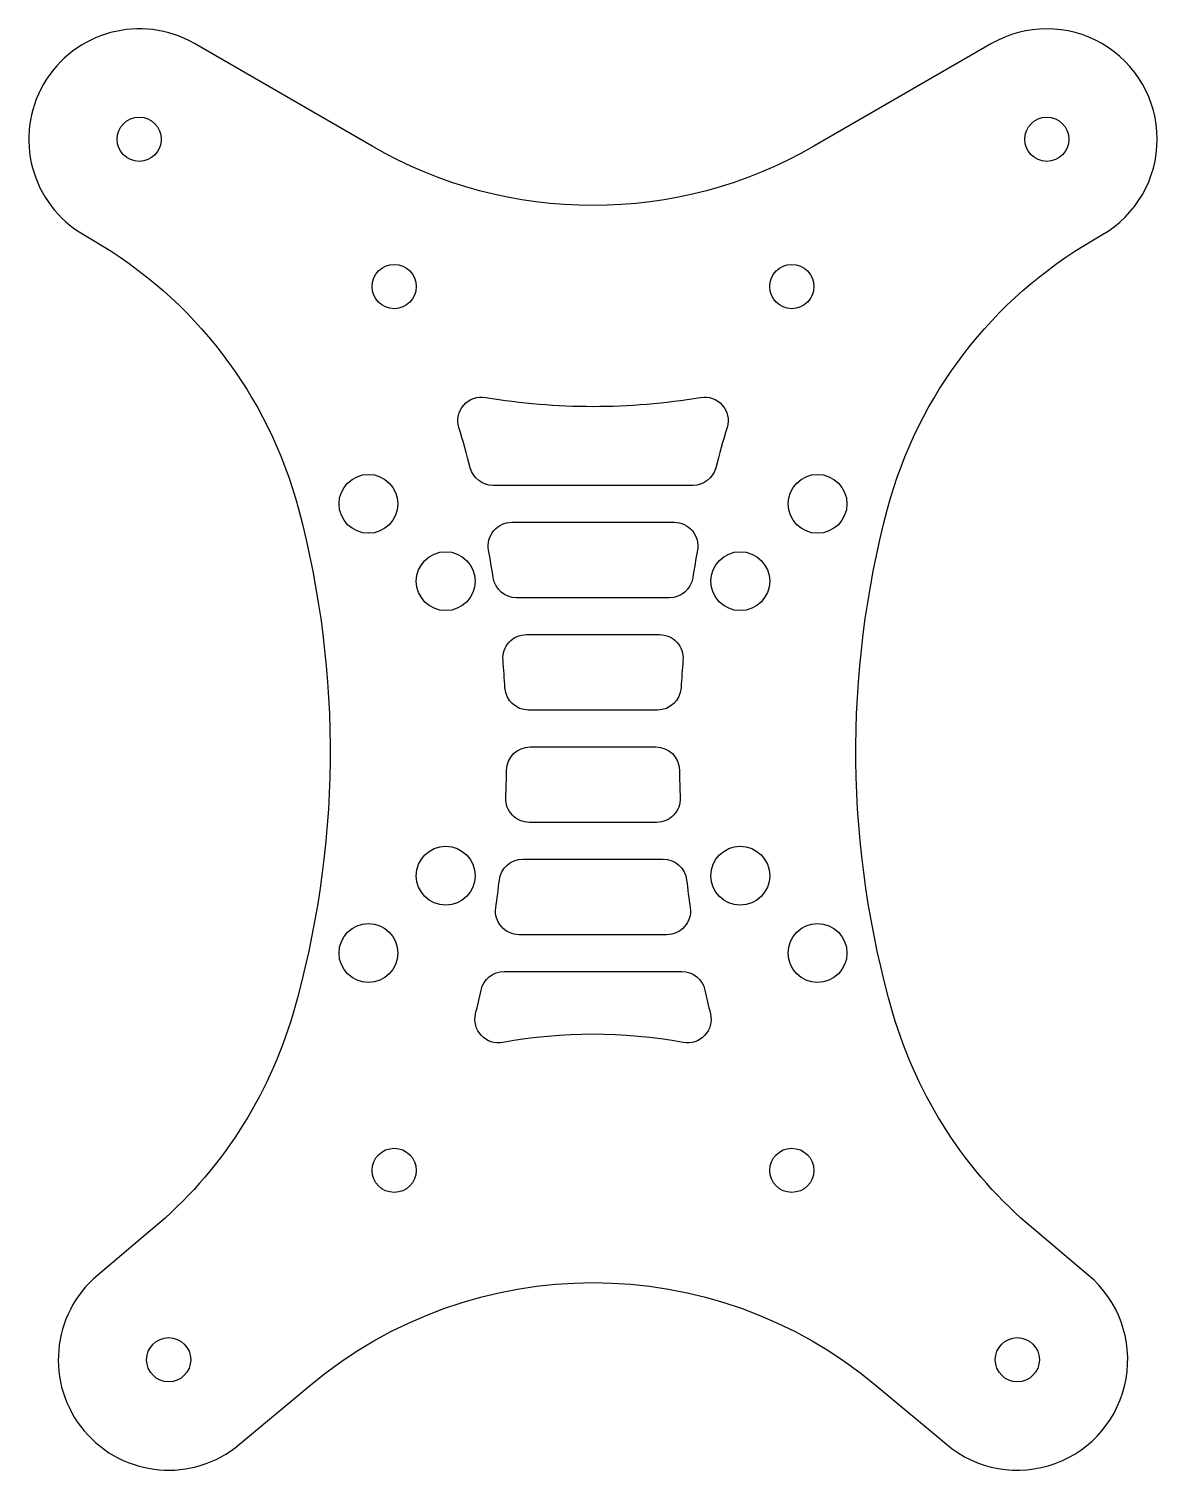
# Model space of a CAD drawing. Header units: millimetres. Extents: x -38.3 to 38.3, y -50.4 to 47.5.
import ezdxf

# ---------------------------------------------------------------- set-up
doc = ezdxf.new("R2010")
doc.units = ezdxf.units.MM

msp = doc.modelspace()

# ---------------------------------------------------------------- linework, layer by layer
for points in [[(-15, 39.526), (-27.071, 46.495, 1), (-34.571, 33.505), (-34.002, 33.177, -0.199287), (-20.013, 14.919, -0.136267), (-20.373, -19.328, -0.148909), (-29.91, -33.979), (-33.642, -37.11, 1), (-24, -48.601), (-19.284, -44.644, -0.36397), (19.284, -44.644), (24, -48.601, 1), (33.642, -37.11), (29.91, -33.979, -0.148909), (20.373, -19.328, -0.136267), (20.013, 14.919, -0.199287), (34.002, 33.177), (34.571, 33.505, 1), (27.071, 46.495), (15, 39.526, -0.267949)], [(-8.335, 17.695, 0.009385), (-9.109, 20.44, -0.556534), (-7.312, 22.481, 0.083671), (7.312, 22.481, -0.556534), (9.109, 20.44, 0.009385), (8.335, 17.695, -0.341045), (6.787, 16.5), (-6.787, 16.5, -0.341045)], [(-6.775, 10.227, 0.006291), (-7.096, 12.112, -0.468228), (-5.522, 14), (5.522, 14, -0.468228), (7.096, 12.112, 0.006291), (6.775, 10.227, -0.369319), (5.195, 8.875), (-5.195, 8.875, -0.369319)], [(-4.515, 6.375), (4.515, 6.375, -0.438345), (6.11, 4.644, 0.006217), (5.979, 2.759, -0.397669), (4.382, 1.25), (-4.382, 1.25, -0.397669), (-5.979, 2.759, 0.006217), (-6.11, 4.644, -0.438345)], [(-4.267, -1.25), (4.267, -1.25, -0.40934), (5.867, -2.823, 0.006205), (5.922, -4.709, -0.426418), (4.323, -6.375), (-4.323, -6.375, -0.426418), (-5.922, -4.709, 0.006205), (-5.867, -2.823, -0.40934)], [(-4.771, -8.875), (4.771, -8.875, -0.380866), (6.36, -10.291, 0.006253), (6.602, -12.176, -0.455898), (5.018, -14), (-5.018, -14, -0.455898), (-6.602, -12.176, 0.006253), (-6.36, -10.291, -0.380866)], [(7.603, -17.759, 0.005448), (7.974, -19.373, -0.542646), (6.13, -21.322, 0.090896), (-6.13, -21.322, -0.542646), (-7.974, -19.373, 0.005448), (-7.603, -17.759, -0.3526), (-6.04, -16.5), (6.04, -16.5, -0.3526)]]:
    msp.add_lwpolyline(points, format="xyb", close=True)
for centre, radius in [((-30.821, 40), 1.5), ((30.821, 40), 1.5), ((-13.5, 30), 1.5), ((13.5, 30), 1.5), ((-15.25, 15.25), 2), ((15.25, 15.25), 2), ((-10, 10), 2), ((10, 10), 2), ((-10, -10), 2), ((10, -10), 2), ((-15.25, -15.25), 2), ((15.25, -15.25), 2), ((-13.5, -30), 1.5), ((13.5, -30), 1.5), ((-28.821, -42.856), 1.5), ((28.821, -42.856), 1.5)]:
    msp.add_circle(centre, radius)

doc.saveas('drawing.dxf')
